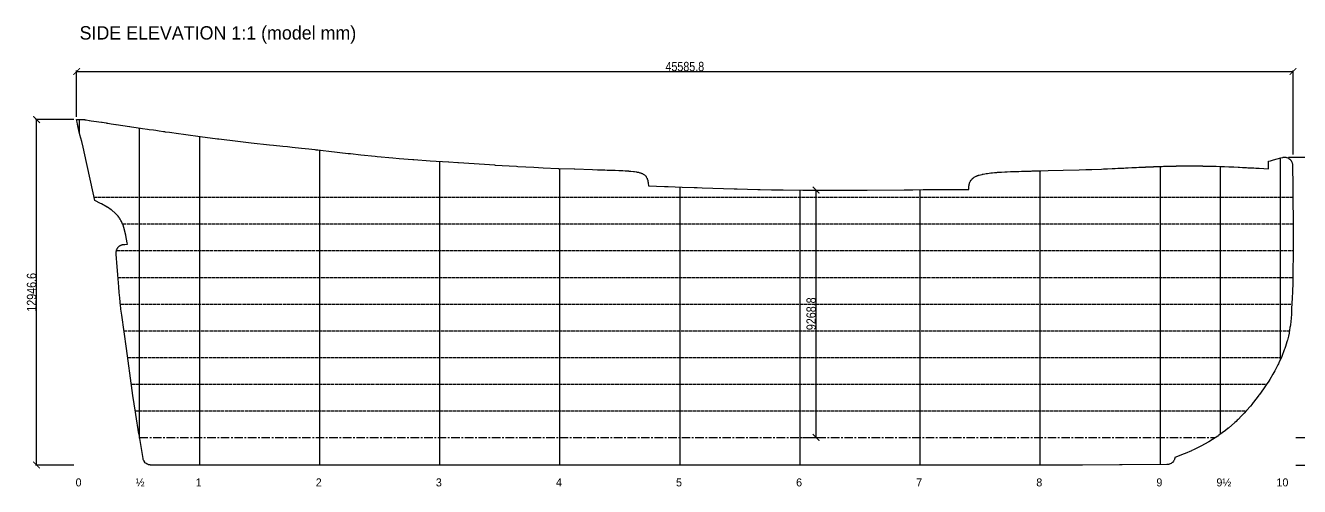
# Model space of a CAD drawing. Header units: millimetres. Extents: x -20 to 697, y -482 to 154.
# Drawn here: x -20.3 to 457.1, y -18.4 to 154.4 of the extents above; entities that cross this region are included whole.
import ezdxf

# ---------------------------------------------------------------- set-up
doc = ezdxf.new("R2010")
doc.units = ezdxf.units.MM
doc.linetypes.add('CENTER', pattern=[5.08, 3.175, -0.635, 0.635, -0.635])
doc.linetypes.add('DASHED', pattern=[1.524, 1.27, -0.254])
for name, color, linetype in [('CENTER', 1, 'CENTER'), ('DIM', 2, 'CONTINUOUS'), ('OUTLINE', 7, 'CONTINUOUS'), ('STATIONS', 3, 'CONTINUOUS'), ('TEXT', 2, 'CONTINUOUS'), ('WATERLINES', 5, 'DASHED')]:
    doc.layers.add(name, color=color, linetype=linetype)
doc.styles.add('OpenSansCondensed-Light', font='OpenSansCondensed-Light.ttf')
doc.dimstyles.new('EZDXF', dxfattribs={"dimtxt": 3.5, "dimasz": 2.5, "dimexe": 0.375, "dimexo": 1, "dimgap": 0.1, "dimtad": 1, "dimdec": 1, "dimlfac": 100, "dimzin": 12, "dimdsep": 46, "dimtxsty": 'OpenSansCondensed-Light', "dimblk": 'ARCHTICK', "dimcen": 2.5, "dimazin": 3, "dimtfac": 0.5, "dimtmove": 2, "dimatfit": 3})

# ---------------------------------------------------------------- blocks, each defined once
blk = doc.blocks.new('_ARCHTICK')
at = {"color": 0, "linetype": 'BYBLOCK', "const_width": 0.15}
blk.add_lwpolyline([(-0.5, -0.5), (0.5, 0.5)], dxfattribs=at)

msp = doc.modelspace()

# ---------------------------------------------------------------- linework, layer by layer
at = {"layer": 'CENTER'}
msp.add_lwpolyline([(22.4484, 0), (425.7107, 0)], dxfattribs=at)
at = {"layer": 'OUTLINE'}
msp.add_lwpolyline([(-1.1369, 119.1064), (-1.1367, 119.1064), (-0.5486, 119.1071), (-0.5358, 119.1071), (-0.5268, 119.1071), (-0.5006, 119.1072), (-0.4763, 119.1072), (-0.4686, 119.1072), (-0.3935, 119.1073), (-0.3935, 119.1073), (1.3658, 119.1169), (1.366, 119.1169), (1.3875, 119.1174), (1.3876, 119.1174), (1.3876, 119.1174), (1.3877, 119.1174), (1.4289, 119.1163), (1.4292, 119.1163), (1.5428, 119.1167), (1.5431, 119.1167), (1.5456, 119.1165), (1.5462, 119.1165), (1.5474, 119.1165), (1.5477, 119.1165), (1.6061, 119.1126), (1.6066, 119.1126), (1.6206, 119.1124), (1.6209, 119.1124), (1.646, 119.1103), (1.6466, 119.1103), (1.6477, 119.1102), (1.648, 119.1102), (1.6641, 119.1088), (1.6643, 119.1088), (1.6802, 119.1069), (1.6804, 119.1069), (1.7284, 119.1019), (1.7778, 119.0968), (1.778, 119.0968), (1.9323, 119.0764), (1.9324, 119.0764), (1.9548, 119.073), (1.9549, 119.073), (1.9774, 119.07), (1.9775, 119.07), (2.0367, 119.0611), (2.0369, 119.0611), (2.0479, 119.0597), (2.0481, 119.0597), (2.0485, 119.0596), (2.0486, 119.0596), (2.0488, 119.0595), (2.2122, 119.0348), (2.4345, 119.0005), (2.4345, 119.0005), (3.5776, 118.8267), (3.5776, 118.8267), (3.7187, 118.8056), (3.7192, 118.8056), (3.7193, 118.8056), (3.7213, 118.8053), (4.3367, 118.7117), (4.3368, 118.7117), (5.3064, 118.5658), (8.1949, 118.1291), (8.4517, 118.0903), (9.909, 117.8704), (10.1965, 117.8271), (10.5879, 117.7681), (11.8396, 117.5797), (13.6341, 117.3097), (13.6892, 117.3015), (13.741, 117.2937), (18.7312, 116.5469), (18.8091, 116.5353), (19.3887, 116.4489), (21.1329, 116.19), (23.6077, 115.8235), (25.4247, 115.5562), (26.1101, 115.4557), (27.6401, 115.2313), (28.5438, 115.0995), (29.8202, 114.9141), (31.4095, 114.6841), (31.808, 114.6266), (32.0959, 114.5852), (33.7436, 114.3492), (34.5739, 114.2309), (34.5739, 114.2309), (36.2067, 114.0005), (36.2067, 114.0005), (39.8296, 113.4964), (39.8296, 113.4964), (45.1947, 112.7717), (45.1948, 112.7717), (51.6397, 111.9292), (51.6397, 111.9292), (52.211, 111.8568), (52.2111, 111.8567), (59.3486, 111.0088), (59.3487, 111.0088), (64.2631, 110.4539), (64.2632, 110.4539), (71.1829, 109.702), (71.1829, 109.702), (72.6717, 109.5436), (72.6718, 109.5436), (76.1747, 109.1752), (77.9262, 108.991), (79.6902, 108.804), (83.1802, 108.4276), (85.8775, 108.1294), (88.1635, 107.8727), (88.5803, 107.8256), (89.2829, 107.7459), (91.2262, 107.5252), (93.3928, 107.2783), (93.3928, 107.2783), (100.6143, 106.4665), (100.6143, 106.4665), (101.5453, 106.3656), (105.4198, 105.9457), (105.4199, 105.9457), (110.7444, 105.3903), (110.7444, 105.3903), (111.4533, 105.3193), (111.4533, 105.3193), (117.3934, 104.775), (117.3934, 104.775), (119.7495, 104.5753), (119.7496, 104.5753), (124.8294, 104.1677), (124.8294, 104.1677), (125.2034, 104.1386), (125.2035, 104.1386), (131.365, 103.6976), (131.365, 103.6976), (138.297, 103.2269), (138.2971, 103.2269), (141.7412, 102.9982), (141.9853, 102.9822), (155.55, 102.0984), (155.5789, 102.0965), (155.5789, 102.0965), (163.7336, 101.5998), (163.7337, 101.5998), (164.2381, 101.5719), (164.2381, 101.5719), (170.2689, 101.2478), (170.269, 101.2478), (173.7371, 101.0821), (173.7372, 101.0821), (179.3544, 100.8338), (179.3544, 100.8338), (179.5868, 100.8249), (179.5868, 100.8249), (185.2751, 100.6134), (185.2751, 100.6134), (185.5527, 100.6039), (185.5528, 100.6039), (192.1865, 100.3842), (194.1069, 100.3217), (196.0871, 100.2578), (196.7786, 100.2352), (197.666, 100.2059), (200.0403, 100.1252), (200.7101, 100.1013), (202.1142, 100.0466), (202.9327, 100.0105), (203.5178, 99.9821), (204.4173, 99.9333), (204.4173, 99.9333), (205.6309, 99.8538), (205.631, 99.8538), (205.8712, 99.8344), (205.8713, 99.8344), (205.997, 99.8259), (205.997, 99.8259), (206.4989, 99.7837), (206.499, 99.7837), (207.6108, 99.6719), (207.611, 99.6719), (207.8079, 99.6447), (207.8082, 99.6447), (207.9914, 99.6252), (207.9916, 99.6252), (208.5694, 99.5394), (208.5695, 99.5394), (208.7384, 99.5109), (208.7386, 99.5109), (208.9633, 99.464), (208.9635, 99.4639), (209.2198, 99.4148), (209.22, 99.4148), (209.4289, 99.3666), (209.429, 99.3666), (209.6916, 99.3004), (209.6918, 99.3004), (209.9561, 99.2196), (209.9564, 99.2195), (210.1266, 99.172), (210.1269, 99.1719), (210.2689, 99.124), (210.269, 99.1239), (210.4894, 99.0435), (210.4897, 99.0434), (210.6968, 98.9552), (210.697, 98.9551), (210.9007, 98.8747), (210.901, 98.8746), (211.0792, 98.7922), (211.0794, 98.7921), (211.2287, 98.7163), (211.229, 98.7161), (211.4365, 98.5941), (211.4368, 98.5939), (211.4513, 98.5859), (211.4516, 98.5857), (211.4598, 98.5804), (211.4867, 98.5627), (211.4869, 98.5625), (211.7281, 98.3816), (211.7283, 98.3814), (211.7322, 98.3781), (211.7327, 98.3776), (211.7336, 98.377), (211.7339, 98.3767), (211.8093, 98.3116), (211.8095, 98.3114), (211.969, 98.1578), (211.9693, 98.1574), (212.0172, 98.1019), (212.0177, 98.1014), (212.0528, 98.0659), (212.0531, 98.0656), (212.1841, 97.9084), (212.1843, 97.9082), (212.2911, 97.7658), (212.2913, 97.7654), (212.309, 97.7373), (212.3094, 97.7368), (212.3406, 97.6939), (212.3408, 97.6936), (212.4839, 97.4589), (212.4841, 97.4586), (212.6044, 97.2264), (212.6046, 97.2261), (212.6151, 97.2023), (212.6153, 97.2017), (212.6272, 97.1785), (212.6273, 97.1782), (212.7229, 96.9571), (212.723, 96.9568), (212.8453, 96.596), (212.8454, 96.5958), (212.8468, 96.591), (212.8469, 96.5905), (212.8473, 96.5893), (212.8474, 96.589), (212.8918, 96.4331), (212.8919, 96.4329), (212.9601, 96.1322), (212.9602, 96.1319), (212.9709, 96.062), (212.971, 96.0614), (212.9926, 95.9597), (212.9927, 95.9593), (213.0467, 95.5672), (213.0467, 95.567), (213.0673, 95.4326), (213.0673, 95.4324), (213.0752, 95.3594), (213.0827, 95.2878), (213.0827, 95.2877), (213.1675, 94.2751), (213.1677, 94.2742), (213.1679, 94.2732), (213.1682, 94.2723), (213.1686, 94.2714), (213.1691, 94.2706), (213.1696, 94.2698), (213.1703, 94.269), (213.171, 94.2684), (213.1717, 94.2678), (213.1726, 94.2673), (213.1734, 94.2668), (213.1743, 94.2665), (213.1753, 94.2662), (213.1762, 94.266), (213.1772, 94.266), (219.2011, 94.062), (220.5588, 94.0173), (225.8254, 93.8454), (230.236, 93.6988), (231.4474, 93.6581), (233.2573, 93.5971), (245.3049, 93.2015), (245.3049, 93.2015), (246.3629, 93.1695), (246.3629, 93.1695), (254.1053, 92.9542), (254.1054, 92.9542), (255.0875, 92.9335), (259.3288, 92.8438), (262.9699, 92.7698), (262.9699, 92.7698), (263.5887, 92.7609), (263.5888, 92.7609), (271.5619, 92.6698), (271.562, 92.6698), (277.6197, 92.6463), (279.5368, 92.6398), (279.5368, 92.6398), (279.9377, 92.6402), (279.9377, 92.6402), (286.1529, 92.6534), (286.1529, 92.6534), (286.8822, 92.6559), (286.8822, 92.6559), (288.9419, 92.6674), (295.0904, 92.7048), (295.0905, 92.7048), (309.0342, 92.8146), (312.1731, 92.8408), (316.1323, 92.8733), (324.1923, 92.9308), (325.0545, 92.9355), (333.2003, 92.9496), (333.2012, 92.9497), (333.2022, 92.9498), (333.2031, 92.95), (333.204, 92.9504), (333.2049, 92.9508), (333.2057, 92.9512), (333.2065, 92.9518), (333.2072, 92.9524), (333.2079, 92.9531), (333.2085, 92.9539), (333.209, 92.9547), (333.2094, 92.9555), (333.2098, 92.9564), (333.21, 92.9574), (333.2102, 92.9583), (333.2103, 92.9592), (333.2328, 93.5465), (333.2329, 93.5467), (333.233, 93.5492), (333.2331, 93.5495), (333.2332, 93.5542), (333.2333, 93.5545), (333.2333, 93.5545), (333.2333, 93.5547), (333.2333, 93.5548), (333.2333, 93.555), (333.2335, 93.5582), (333.2335, 93.5585), (333.2338, 93.5642), (333.2338, 93.5644), (333.2472, 93.7401), (333.2472, 93.7401), (333.2491, 93.7658), (333.2771, 94.1422), (333.2771, 94.1425), (333.2779, 94.1482), (333.2779, 94.1488), (333.2784, 94.1555), (333.2785, 94.1558), (333.2785, 94.1564), (333.2786, 94.157), (333.2786, 94.1576), (333.2787, 94.1579), (333.2797, 94.1658), (333.2798, 94.1663), (333.2804, 94.174), (333.2804, 94.1743), (333.337, 94.6032), (333.3371, 94.6035), (333.3844, 94.8621), (333.3845, 94.8625), (333.3864, 94.8697), (333.3865, 94.8704), (333.3897, 94.8876), (333.3898, 94.888), (333.3904, 94.8904), (333.3906, 94.8911), (333.3918, 94.8977), (333.3919, 94.898), (333.3959, 94.913), (333.3961, 94.9138), (333.4019, 94.9443), (333.402, 94.9447), (333.4453, 95.096), (333.4453, 95.0962), (333.4501, 95.114), (333.4501, 95.114), (333.5226, 95.3917), (333.5228, 95.3923), (333.5278, 95.4048), (333.5282, 95.406), (333.5324, 95.4216), (333.5326, 95.4222), (333.5341, 95.4257), (333.5345, 95.4269), (333.5358, 95.432), (333.536, 95.4326), (333.553, 95.4732), (333.5534, 95.4743), (333.5666, 95.5205), (333.5667, 95.5207), (333.5667, 95.5208), (333.6348, 95.6702), (333.635, 95.6706), (333.7284, 95.9023), (333.7287, 95.9028), (333.74, 95.9233), (333.7404, 95.9243), (333.7452, 95.9357), (333.7454, 95.9362), (333.7489, 95.9426), (333.7494, 95.9436), (333.7505, 95.9462), (333.7508, 95.9467), (333.8056, 96.0448), (333.806, 96.0456), (333.817, 96.0697), (333.8173, 96.0702), (333.872, 96.1635), (333.8721, 96.1637), (334.015, 96.3803), (334.0154, 96.3807), (334.0239, 96.3909), (334.0245, 96.3917), (334.0406, 96.4158), (334.041, 96.4163), (334.0432, 96.4189), (334.044, 96.4199), (334.0481, 96.426), (334.0485, 96.4265), (334.1015, 96.4878), (334.1021, 96.4886), (334.1639, 96.5758), (334.1643, 96.5763), (334.3021, 96.722), (334.3025, 96.7224), (334.4207, 96.8632), (334.4208, 96.8633), (334.421, 96.8634), (334.4395, 96.8797), (334.4405, 96.8807), (334.4561, 96.8989), (334.4562, 96.899), (334.4563, 96.8991), (334.461, 96.9031), (334.462, 96.9042), (334.4658, 96.9085), (334.4659, 96.9086), (334.4661, 96.9087), (334.5315, 96.9647), (334.5323, 96.9654), (334.5936, 97.0303), (334.5941, 97.0307), (334.8317, 97.2249), (334.832, 97.2251), (334.9294, 97.3108), (334.9297, 97.311), (334.9723, 97.3428), (334.9729, 97.3433), (334.9754, 97.3455), (334.9757, 97.3457), (334.9863, 97.3535), (334.9869, 97.3539), (334.987, 97.354), (334.9873, 97.3543), (335.0159, 97.3753), (335.0159, 97.3753), (335.0904, 97.4287), (335.0907, 97.4289), (335.2648, 97.5362), (335.265, 97.5363), (335.5186, 97.7002), (335.5191, 97.7005), (335.5442, 97.7127), (335.5453, 97.7133), (335.5719, 97.7302), (335.5724, 97.7306), (335.578, 97.7332), (335.5791, 97.7338), (335.5849, 97.7375), (335.5855, 97.7378), (335.6126, 97.7506), (335.6135, 97.7512), (335.6403, 97.7677), (335.6408, 97.768), (336.0506, 97.9586), (336.0507, 97.9587), (336.1528, 98.0072), (336.1529, 98.0072), (336.2111, 98.0354), (336.2116, 98.0356), (336.216, 98.0372), (336.2168, 98.0376), (336.2186, 98.0384), (336.219, 98.0386), (336.2351, 98.0446), (336.2359, 98.0449), (336.2429, 98.0482), (336.2433, 98.0483), (336.27, 98.0581), (336.2708, 98.0585), (336.2793, 98.0624), (336.2798, 98.0626), (336.5, 98.1426), (336.5003, 98.1426), (336.7252, 98.213), (336.7253, 98.213), (336.7785, 98.2285), (336.7787, 98.2286), (336.7833, 98.23), (336.7835, 98.2301), (336.7855, 98.2306), (336.7858, 98.2307), (336.8166, 98.2396), (336.8168, 98.2397), (336.94, 98.2713), (336.9403, 98.2714), (337.1386, 98.3294), (337.1388, 98.3295), (337.5786, 98.4351), (337.5787, 98.4352), (338.2189, 98.5994), (338.2191, 98.5994), (338.3447, 98.627), (338.3451, 98.6271), (338.3492, 98.6282), (338.3494, 98.6282), (338.3678, 98.6321), (338.3678, 98.6321), (338.3997, 98.6391), (338.3998, 98.6391), (338.4116, 98.6413), (338.4118, 98.6414), (338.6216, 98.6857), (338.6219, 98.6858), (338.6251, 98.6866), (338.6253, 98.6866), (338.6433, 98.6903), (338.6434, 98.6903), (339.264, 98.8026), (339.2641, 98.8027), (339.7649, 98.8974), (339.7651, 98.8975), (339.9457, 98.926), (339.9459, 98.926), (339.9626, 98.9291), (339.9628, 98.9291), (339.9897, 98.933), (339.9898, 98.933), (340.0705, 98.9457), (340.0707, 98.9458), (340.1537, 98.9566), (340.1542, 98.9567), (340.217, 98.9678), (340.2172, 98.9678), (340.8259, 99.0531), (340.826, 99.0532), (341.4867, 99.1307), (341.4868, 99.1307), (341.6455, 99.1514), (341.6457, 99.1514), (341.8385, 99.1719), (341.8386, 99.172), (341.8638, 99.1749), (341.8638, 99.1749), (341.9307, 99.1818), (341.9307, 99.1818), (341.982, 99.1872), (341.9821, 99.1872), (341.9954, 99.1884), (341.9956, 99.1884), (342.1493, 99.2041), (342.1494, 99.2041), (342.8542, 99.2627), (342.8542, 99.2627), (343.7467, 99.3399), (343.7468, 99.3399), (344.0015, 99.358), (344.0016, 99.358), (344.021, 99.3596), (344.0211, 99.3596), (344.1048, 99.3654), (344.1048, 99.3654), (344.1793, 99.3706), (344.1794, 99.3706), (344.2005, 99.3719), (344.2006, 99.3719), (344.4488, 99.3888), (345.4073, 99.449), (346.7588, 99.5214), (346.7588, 99.5214), (346.9698, 99.5337), (346.9698, 99.5337), (347.1702, 99.5434), (347.1703, 99.5434), (347.1864, 99.5443), (347.2481, 99.5472), (347.2481, 99.5472), (347.3251, 99.5509), (347.3436, 99.5517), (347.3437, 99.5517), (347.5841, 99.563), (348.7982, 99.612), (348.7982, 99.612), (349.7573, 99.6518), (349.9794, 99.6597), (349.9794, 99.6597), (349.9942, 99.6603), (350.0682, 99.6628), (350.1516, 99.6658), (350.1724, 99.6665), (350.1725, 99.6665), (350.4519, 99.6761), (351.9425, 99.721), (352.982, 99.753), (353.2343, 99.7599), (353.2343, 99.7599), (353.2416, 99.7601), (353.2758, 99.761), (353.3155, 99.7621), (353.333, 99.7625), (353.3331, 99.7625), (353.8261, 99.7756), (354.5944, 99.7952), (356.4625, 99.841), (356.6187, 99.8449), (356.9154, 99.852), (356.9229, 99.8522), (356.9661, 99.8533), (357.0301, 99.8548), (357.0631, 99.8556), (357.5542, 99.8674), (360.2123, 99.9313), (362.9184, 99.9972), (362.9184, 99.9972), (368.5624, 100.1432), (368.5624, 100.1432), (374.5903, 100.3136), (374.5903, 100.3136), (377.0694, 100.3935), (379.2843, 100.4656), (379.2843, 100.4656), (382.8938, 100.5962), (382.8939, 100.5962), (383.722, 100.6291), (385.1316, 100.6857), (385.1316, 100.6857), (386.9186, 100.763), (386.9186, 100.763), (387.4321, 100.7861), (388.1116, 100.8168), (389.0963, 100.8615), (389.0963, 100.8615), (390.6251, 100.9331), (391.2541, 100.963), (391.93, 100.9951), (392.8886, 101.0408), (394.2802, 101.1075), (394.8846, 101.1362), (395.2386, 101.1532), (395.6826, 101.1742), (395.7798, 101.1788), (395.8285, 101.1811), (395.9562, 101.1872), (396.0352, 101.1908), (396.9851, 101.2353), (397.6023, 101.2636), (397.892, 101.2771), (398.4088, 101.3006), (398.5212, 101.3057), (398.5791, 101.3083), (398.6907, 101.3133), (398.9102, 101.323), (399.1744, 101.3349), (399.4407, 101.3465), (399.4407, 101.3465), (399.5674, 101.3522), (399.8489, 101.3645), (399.9598, 101.3693), (399.9598, 101.3693), (400.0153, 101.3718), (400.3981, 101.3882), (400.4401, 101.39), (400.5365, 101.3941), (400.8211, 101.4062), (400.8972, 101.4093), (401.1601, 101.4204), (401.2193, 101.4228), (401.2193, 101.4228), (401.3235, 101.4272), (401.478, 101.4334), (401.478, 101.4334), (401.6797, 101.4418), (401.9055, 101.4509), (401.9055, 101.4509), (402.0568, 101.4571), (402.4418, 101.4724), (402.5045, 101.4748), (402.5045, 101.4748), (402.6023, 101.4787), (402.7415, 101.484), (402.7415, 101.484), (402.9007, 101.4904), (403.1151, 101.4984), (403.1151, 101.4984), (403.2712, 101.5045), (403.7052, 101.5208), (403.7698, 101.5231), (403.7698, 101.5231), (403.8628, 101.5267), (404.1448, 101.5367), (404.1448, 101.5367), (404.4658, 101.5485), (404.9423, 101.5651), (405.0079, 101.5673), (405.0079, 101.5673), (405.048, 101.5688), (405.0971, 101.5704), (405.616, 101.5874), (406.1596, 101.6054), (406.2346, 101.6076), (406.2346, 101.6076), (406.3114, 101.6101), (406.4767, 101.615), (406.4767, 101.615), (406.567, 101.618), (407.0572, 101.6325), (407.0572, 101.6325), (407.1314, 101.6349), (407.3032, 101.6398), (407.3516, 101.6412), (407.3782, 101.6419), (407.3782, 101.6419), (407.5006, 101.6454), (408.0137, 101.659), (408.5223, 101.6727), (408.601, 101.6747), (408.6353, 101.6755), (408.6354, 101.6755), (408.6682, 101.6764), (409.0116, 101.6844), (409.0117, 101.6844), (409.1458, 101.6879), (409.62, 101.6986), (409.668, 101.6997), (409.7256, 101.701), (409.811, 101.7028), (409.947, 101.7055), (410.5621, 101.7181), (410.6598, 101.7197), (410.6598, 101.7197), (410.791, 101.7223), (410.8591, 101.7235), (410.8592, 101.7235), (410.931, 101.7249), (411.0306, 101.7265), (411.0307, 101.7265), (411.0862, 101.7276), (411.6307, 101.7362), (411.8896, 101.7405), (411.9532, 101.7413), (411.9532, 101.7413), (412.0266, 101.7425), (412.3143, 101.746), (412.3143, 101.746), (412.4471, 101.7482), (412.9642, 101.7543), (412.9861, 101.7545), (412.9862, 101.7545), (413.0091, 101.7548), (413.0982, 101.7557), (413.6919, 101.7599), (413.6919, 101.7599), (414.3152, 101.7657), (414.8385, 101.7683), (414.8609, 101.7683), (414.861, 101.7683), (414.8842, 101.7685), (414.9757, 101.7688), (415.6181, 101.7687), (415.6181, 101.7687), (416.2396, 101.77), (416.7612, 101.7688), (416.7949, 101.7685), (416.795, 101.7685), (416.8286, 101.7685), (416.8909, 101.7683), (417.5799, 101.7631), (417.5799, 101.7631), (418.2391, 101.7597), (418.6995, 101.7552), (418.6995, 101.7552), (418.7498, 101.7548), (418.8534, 101.7537), (418.8534, 101.7537), (418.8561, 101.7537), (418.9196, 101.753), (419.7715, 101.7409), (419.7715, 101.7409), (420.3467, 101.7338), (420.8244, 101.7259), (420.8956, 101.7244), (420.8957, 101.7244), (420.9659, 101.7234), (421.0062, 101.7227), (421.8873, 101.7041), (421.8873, 101.7041), (422.6047, 101.6903), (423.0144, 101.6808), (423.089, 101.6788), (423.089, 101.6788), (423.1651, 101.6772), (423.3191, 101.6735), (424.4506, 101.6423), (424.4506, 101.6423), (425.0906, 101.6257), (425.3517, 101.618), (425.4291, 101.6154), (425.4292, 101.6154), (425.5148, 101.6131), (425.7181, 101.6063), (425.7181, 101.6063), (425.9091, 101.6009), (427.4505, 101.5499), (427.6649, 101.5422), (427.665, 101.5422), (427.6998, 101.5411), (427.932, 101.5328), (427.932, 101.5328), (427.9473, 101.5323), (428.1111, 101.5263), (428.1356, 101.5255), (428.3434, 101.5173), (428.3434, 101.5173), (428.9642, 101.4946), (430.6274, 101.4276), (430.6274, 101.4276), (430.8717, 101.418), (430.9768, 101.4139), (430.9942, 101.4132), (431.0784, 101.4094), (431.0784, 101.4094), (431.1966, 101.4046), (431.8933, 101.3732), (431.8934, 101.3732), (432.4776, 101.349), (434.1358, 101.2725), (434.1358, 101.2725), (434.3741, 101.2618), (434.5695, 101.2525), (434.587, 101.2517), (434.587, 101.2517), (434.6095, 101.2506), (435.7791, 101.1929), (435.7791, 101.1929), (436.2595, 101.1702), (437.2964, 101.118), (437.7845, 101.0929), (437.7846, 101.0929), (437.8077, 101.0918), (438.0613, 101.0787), (438.26, 101.0685), (438.2797, 101.0674), (438.2797, 101.0674), (438.3875, 101.0619), (438.5209, 101.0548), (438.5209, 101.0548), (438.7677, 101.042), (440.0005, 100.9762), (440.7216, 100.9382), (441.6835, 100.8863), (441.9039, 100.8742), (442.0356, 100.867), (443.7454, 100.7729), (443.7455, 100.7729), (445.4747, 100.6842), (445.4757, 100.6842), (445.4766, 100.6843), (445.4776, 100.6845), (445.4785, 100.6848), (445.4794, 100.6851), (445.4802, 100.6855), (445.481, 100.6861), (445.4818, 100.6866), (445.4825, 100.6873), (445.4831, 100.688), (445.4836, 100.6888), (445.4841, 100.6896), (445.4845, 100.6905), (445.4848, 100.6914), (445.4851, 100.6923), (445.4852, 100.6933), (445.4852, 100.6942), (445.4859, 103.4921), (445.4859, 103.4924), (445.4861, 103.4924), (446.2015, 103.7056), (446.2016, 103.7056), (447.3773, 104.026), (447.3773, 104.026), (450.1326, 104.78), (450.8304, 104.967), (450.8307, 104.9671), (451.0334, 105.0084), (451.034, 105.0085), (451.5339, 105.0425), (451.5343, 105.0425), (451.5756, 105.0418), (451.576, 105.0418), (451.9706, 105.0078), (451.9712, 105.0077), (452.3028, 104.9345), (452.3031, 104.9344), (452.3895, 104.9085), (452.3899, 104.9084), (452.8107, 104.7429), (452.8112, 104.7426), (453.0067, 104.6396), (453.0071, 104.6394), (453.1885, 104.5241), (453.1889, 104.5238), (453.5268, 104.2577), (453.5271, 104.2574), (453.5944, 104.1952), (453.5948, 104.1948), (453.8384, 103.9213), (453.8386, 103.921), (453.9164, 103.8208), (453.9166, 103.8205), (454.0822, 103.5748), (454.0824, 103.5745), (454.164, 103.4276), (454.1642, 103.4273), (454.2775, 103.179), (454.2777, 103.1786), (454.3537, 102.9686), (454.3538, 102.9683), (454.4173, 102.7438), (454.4174, 102.7434), (454.4667, 102.4945), (454.4668, 102.4941), (454.488, 102.3204), (454.488, 102.3199), (454.6099, 93.7084), (454.6634, 88.4972), (454.7039, 81.8714), (454.7213, 75.4424), (454.7179, 70.0664), (454.7072, 67.1241), (454.6763, 63.7166), (454.6213, 60.2139), (454.5706, 57.9705), (454.4601, 54.5117), (454.3719, 52.2943), (454.1823, 48.2287), (454.0798, 46.3447), (454.0777, 46.311), (454.0777, 46.311), (453.9457, 44.5409), (453.9457, 44.5407), (453.8488, 43.5275), (453.8488, 43.5274), (453.8445, 43.4789), (453.8445, 43.4787), (453.8419, 43.4559), (453.7022, 42.24), (453.6177, 41.5227), (453.6176, 41.5225), (453.5615, 41.1516), (453.5615, 41.1515), (453.2382, 39.2598), (453.2382, 39.2597), (453.2104, 39.0938), (453.2103, 39.0937), (453.2053, 39.0671), (453.2053, 39.0669), (452.9523, 37.9599), (452.9523, 37.9599), (452.5897, 36.445), (452.5897, 36.4449), (452.5391, 36.2476), (452.5391, 36.2475), (452.4236, 35.8433), (452.4236, 35.8432), (451.8718, 34.0856), (451.6368, 33.3561), (451.6367, 33.3559), (451.4355, 32.812), (451.4355, 32.812), (450.4917, 30.3885), (450.4917, 30.3884), (450.4892, 30.3828), (450.4892, 30.3827), (449.3824, 27.9387), (449.3823, 27.9387), (449.2218, 27.5998), (449.2217, 27.5997), (449.0054, 27.1711), (449.0054, 27.171), (447.8621, 24.9736), (447.8621, 24.9736), (447.8329, 24.9192), (447.8328, 24.9191), (447.1451, 23.7235), (445.968, 21.7229), (445.9679, 21.7227), (445.579, 21.1137), (445.5789, 21.1137), (444.6991, 19.7692), (443.909, 18.5626), (443.9088, 18.5625), (443.6805, 18.2415), (442.133, 16.0806), (441.9514, 15.8282), (441.9513, 15.8282), (441.314, 14.9856), (441.3139, 14.9856), (439.4072, 12.5563), (439.3701, 12.5099), (439.37, 12.5098), (438.7132, 11.7356), (438.7131, 11.7356), (437.3135, 10.1255), (436.4393, 9.1256), (436.4391, 9.1254), (436.2374, 8.9161), (435.4483, 8.1133), (435.4482, 8.1133), (434.0929, 6.7288), (434.0929, 6.7287), (433.8187, 6.4479), (433.8186, 6.4478), (433.3485, 5.989), (433.3483, 5.9889), (432.9448, 5.6269), (430.4986, 3.4742), (430.4985, 3.4742), (430.4529, 3.4351), (430.4527, 3.4349), (429.3855, 2.6134), (429.3854, 2.6134), (426.9396, 0.7995), (426.9395, 0.7995), (426.7472, 0.6627), (426.7471, 0.6626), (426.4779, 0.4877), (426.4778, 0.4876), (424.5439, -0.7392), (423.1542, -1.6107), (423.154, -1.6108), (422.9278, -1.7397), (422.9278, -1.7397), (420.4064, -3.1419), (420.1431, -3.2852), (420.1429, -3.2853), (419.1341, -3.7926), (418.1151, -4.2957), (417.3939, -4.6483), (416.8135, -4.932), (416.8133, -4.9321), (416.6293, -5.0151), (416.6293, -5.0151), (414.3357, -6.0209), (414.3356, -6.021), (413.5674, -6.3248), (412.026, -6.9261), (412.0259, -6.9261), (412.0146, -6.9304), (412.0145, -6.9304), (410.4476, -7.4753), (410.4467, -7.4757), (410.4458, -7.4761), (410.445, -7.4767), (410.4442, -7.4773), (410.4435, -7.478), (410.4429, -7.4787), (410.4423, -7.4795), (410.4419, -7.4804), (410.4415, -7.4813), (410.4412, -7.4822), (410.441, -7.4831), (410.3769, -7.8677), (410.3768, -7.8681), (410.3428, -7.9962), (410.3427, -7.9965), (410.2582, -8.2499), (410.2581, -8.2503), (410.1561, -8.486), (410.156, -8.4863), (410.0942, -8.6059), (410.0939, -8.6063), (409.885, -8.9352), (409.8848, -8.9355), (409.8812, -8.9405), (409.881, -8.9407), (409.6239, -9.2477), (409.6236, -9.248), (409.5361, -9.336), (409.5358, -9.3362), (409.3311, -9.5161), (409.3307, -9.5164), (409.1279, -9.6645), (409.1276, -9.6646), (409.0081, -9.74), (409.0078, -9.7402), (408.6681, -9.9157), (408.6678, -9.9158), (408.6562, -9.9209), (408.6559, -9.9211), (408.2792, -10.0579), (408.2788, -10.0581), (408.1648, -10.0885), (408.1644, -10.0886), (407.89, -10.1402), (407.8895, -10.1402), (407.6469, -10.162), (407.6467, -10.162), (407.3673, -10.173), (407.3672, -10.173), (390.682, -10.2873), (389.6441, -10.2923), (375.7666, -10.3337), (371.7587, -10.3384), (352.4448, -10.3441), (333.8931, -10.3441), (171.0634, -10.3441), (34.5952, -10.3443), (26.8423, -10.3488), (26.8421, -10.3488), (26.4997, -10.3349), (26.4994, -10.3349), (26.4009, -10.3254), (26.4004, -10.3253), (25.92, -10.2338), (25.9196, -10.2337), (25.8635, -10.2176), (25.8631, -10.2175), (25.4448, -10.0579), (25.4443, -10.0576), (25.2642, -9.9653), (25.2638, -9.9651), (25.0104, -9.8068), (25.0099, -9.8065), (24.741, -9.595), (24.7407, -9.5947), (24.6277, -9.4894), (24.6274, -9.4891), (24.307, -9.1198), (24.3067, -9.1195), (24.2995, -9.1097), (24.2994, -9.1096), (24.2994, -9.1095), (24.277, -9.0729), (24.0346, -8.6756), (24.0343, -8.6751), (23.9781, -8.5552), (23.9779, -8.5548), (23.8666, -8.2557), (23.8664, -8.2552), (23.7882, -7.9453), (23.7881, -7.9451), (23.772, -7.8668), (23.7719, -7.8666), (22.2673, 1.0771), (22.2153, 1.3866), (21.0502, 8.5858), (20.901, 9.5257), (19.9846, 15.6634), (19.7118, 17.5822), (17.5547, 33.315), (17.5547, 33.315), (15.7866, 45.8313), (15.4746, 48.079), (15.4623, 48.1724), (15.4623, 48.1725), (15.462, 48.175), (15.462, 48.1751), (15.4595, 48.1941), (15.4595, 48.1942), (15.3984, 48.7248), (15.3409, 49.2216), (15.3409, 49.2216), (15.3385, 49.2441), (15.3385, 49.2442), (15.3376, 49.2523), (15.3376, 49.2524), (15.0255, 52.2699), (14.8191, 54.321), (14.8191, 54.3211), (14.8185, 54.3286), (14.8185, 54.3288), (14.818, 54.3334), (14.818, 54.3335), (14.6493, 56.4547), (14.2918, 60.9483), (14.2874, 61.007), (14.0801, 63.9763), (13.7439, 68.7347), (13.7439, 68.7347), (13.7352, 68.8549), (13.7352, 68.8552), (13.7182, 69.4466), (13.7182, 69.447), (13.7212, 69.5097), (13.7212, 69.5104), (13.721, 69.516), (13.721, 69.5164), (13.7237, 69.5621), (13.7237, 69.5624), (13.7708, 69.9328), (13.7709, 69.9335), (13.7776, 69.9575), (13.7778, 69.9588), (13.7814, 69.9847), (13.7815, 69.9854), (13.8854, 70.3477), (13.8856, 70.3481), (13.8983, 70.3826), (13.8984, 70.383), (13.8996, 70.3855), (13.8999, 70.3862), (13.9117, 70.4178), (13.9119, 70.4181), (14.019, 70.6454), (14.019, 70.6455), (14.0786, 70.7752), (14.0789, 70.7757), (14.0849, 70.7853), (14.0854, 70.7863), (14.0894, 70.7948), (14.0897, 70.7953), (14.2703, 71.0845), (14.2705, 71.0847), (14.3059, 71.1343), (14.3062, 71.1346), (14.3063, 71.1347), (14.3068, 71.1354), (14.3097, 71.1394), (14.3099, 71.1397), (14.557, 71.4331), (14.5574, 71.4335), (14.56, 71.4358), (14.5609, 71.4368), (14.5626, 71.4388), (14.563, 71.4393), (14.7929, 71.6478), (14.7932, 71.648), (14.8423, 71.6873), (14.8426, 71.6875), (14.8449, 71.6891), (14.8454, 71.6895), (14.8614, 71.7022), (14.8617, 71.7024), (14.9257, 71.7465), (14.926, 71.7467), (15.0486, 71.8379), (15.0489, 71.8381), (15.0896, 71.8642), (15.09, 71.8646), (15.1009, 71.8725), (15.1012, 71.8727), (15.1268, 71.8882), (15.127, 71.8884), (15.1446, 71.8997), (15.145, 71.9), (15.1523, 71.9052), (15.1526, 71.9054), (15.1619, 71.9112), (15.1716, 71.9171), (15.1718, 71.9172), (15.1732, 71.9181), (15.1733, 71.9181), (15.1863, 71.9261), (15.1881, 71.9271), (15.1882, 71.9272), (15.1905, 71.9286), (15.1907, 71.9287), (15.1911, 71.929), (15.1915, 71.9291), (15.2258, 71.9496), (15.226, 71.9497), (15.2421, 71.9582), (15.2426, 71.9585), (15.2669, 71.9732), (15.267, 71.9733), (15.2991, 71.9909), (15.2994, 71.991), (15.3063, 71.995), (15.3065, 71.9951), (15.3196, 72.0022), (15.3199, 72.0023), (15.3222, 72.0036), (15.3224, 72.0037), (15.3275, 72.0064), (15.3277, 72.0065), (15.3318, 72.0087), (15.3319, 72.0088), (15.333, 72.0094), (15.3333, 72.0095), (15.3353, 72.0106), (15.3354, 72.0107), (15.3379, 72.012), (15.3381, 72.0121), (15.3459, 72.0162), (15.346, 72.0163), (15.3576, 72.0221), (15.3577, 72.0222), (15.3778, 72.0327), (15.3779, 72.0327), (15.3962, 72.0417), (15.3963, 72.0417), (15.4176, 72.0525), (15.4178, 72.0526), (15.4247, 72.0558), (15.4251, 72.0559), (15.4357, 72.0613), (15.4361, 72.0614), (15.4386, 72.0625), (15.4393, 72.0628), (15.4556, 72.0707), (15.4558, 72.0708), (15.4585, 72.072), (15.459, 72.0722), (15.4623, 72.0739), (15.4626, 72.074), (15.468, 72.0764), (15.4684, 72.0766), (15.473, 72.0788), (15.4732, 72.0789), (15.5067, 72.0933), (15.5068, 72.0933), (15.5325, 72.1046), (15.5326, 72.1046), (15.5617, 72.1178), (15.562, 72.1179), (15.5704, 72.1212), (15.5709, 72.1213), (15.5807, 72.1256), (15.581, 72.1257), (15.5936, 72.1306), (15.594, 72.1307), (15.6048, 72.1354), (15.6051, 72.1355), (15.6087, 72.1368), (15.6092, 72.137), (15.612, 72.1382), (15.6122, 72.1383), (15.6522, 72.1528), (15.6523, 72.1529), (15.6995, 72.1708), (15.6998, 72.1709), (15.7113, 72.1744), (15.7119, 72.1746), (15.7371, 72.1838), (15.7373, 72.1839), (15.7701, 72.1942), (15.7707, 72.1944), (15.7769, 72.1968), (15.7773, 72.197), (15.8172, 72.2093), (15.8174, 72.2094), (15.8201, 72.2101), (15.8205, 72.2102), (15.8333, 72.2142), (15.8336, 72.2142), (15.8943, 72.2296), (15.8948, 72.2297), (15.938, 72.2428), (15.9383, 72.2429), (15.9991, 72.2574), (15.9995, 72.2575), (16.0029, 72.2584), (16.0031, 72.2585), (16.0123, 72.2605), (16.0125, 72.2606), (16.0159, 72.2614), (16.0163, 72.2615), (16.0169, 72.2616), (16.0174, 72.2617), (16.043, 72.2674), (16.0434, 72.2674), (16.082, 72.2734), (16.0829, 72.2735), (16.1212, 72.2831), (16.1216, 72.2832), (16.2954, 72.3118), (16.2956, 72.3118), (16.3964, 72.3238), (16.3969, 72.3238), (16.4189, 72.3274), (16.4192, 72.3275), (16.4658, 72.3324), (16.4663, 72.3325), (16.4688, 72.3329), (16.4691, 72.3329), (16.4941, 72.3354), (16.4942, 72.3354), (16.499, 72.3359), (16.4992, 72.3359), (16.4999, 72.336), (16.5002, 72.336), (16.5101, 72.337), (16.5103, 72.337), (16.6386, 72.3459), (16.6387, 72.3459), (16.7604, 72.3545), (16.7606, 72.3546), (16.8296, 72.3609), (16.8298, 72.3609), (16.8774, 72.3629), (16.8777, 72.3629), (16.9149, 72.3656), (16.9151, 72.3656), (16.9371, 72.3665), (16.9374, 72.3665), (16.9493, 72.3673), (16.9495, 72.3673), (17.9173, 72.4059), (17.9183, 72.406), (17.9193, 72.4061), (17.9203, 72.4064), (17.9212, 72.4068), (17.922, 72.4072), (17.9229, 72.4078), (17.9236, 72.4084), (17.9243, 72.4091), (17.925, 72.4099), (17.9255, 72.4107), (17.926, 72.4116), (17.9264, 72.4125), (17.9266, 72.4134), (17.9268, 72.4144), (17.9269, 72.4154), (17.9269, 72.4164), (17.9268, 72.4173), (17.8484, 72.9404), (17.8483, 72.9406), (17.3687, 75.6452), (17.3687, 75.6454), (17.3259, 75.8598), (17.3258, 75.8602), (16.8826, 77.7048), (16.8825, 77.7051), (16.8484, 77.8293), (16.8483, 77.8297), (16.3081, 79.5081), (16.308, 79.5086), (16.253, 79.6535), (16.2529, 79.6537), (15.9724, 80.3387), (15.9722, 80.3393), (15.6607, 80.981), (15.6607, 80.9811), (15.4907, 81.3204), (15.4904, 81.3211), (15.4679, 81.3587), (15.4679, 81.3588), (15.2101, 81.7798), (15.2101, 81.7799), (14.973, 82.158), (14.9727, 82.1585), (14.7981, 82.4014), (14.7979, 82.4016), (14.6493, 82.5979), (14.6493, 82.598), (14.4122, 82.9043), (14.4119, 82.9047), (14.2367, 83.1114), (14.2364, 83.1116), (13.9707, 83.4032), (13.9706, 83.4033), (13.6846, 83.7104), (13.6844, 83.7106), (13.4783, 83.9207), (13.4781, 83.921), (13.3614, 84.0325), (13.3613, 84.0325), (13.3612, 84.0326), (13.3608, 84.033), (12.0741, 85.1116), (12.0738, 85.1119), (11.8872, 85.2576), (11.8872, 85.2577), (11.8743, 85.2677), (11.8738, 85.268), (10.3898, 86.2763), (10.3895, 86.2765), (10.3614, 86.2942), (10.361, 86.2944), (8.1923, 87.5266), (8.192, 87.5267), (7.8818, 87.6927), (7.8816, 87.6928), (5.6798, 88.814), (5.6796, 88.8141), (5.6795, 88.8143), (4.2212, 95.6487), (4.2212, 95.6487), (2.6092, 103.0102), (2.6092, 103.0102), (1.957, 105.9578), (1.957, 105.9579), (1.3101, 108.8213), (1.3101, 108.8214), (0.822, 110.8855), (0.8219, 110.8858), (0.1368, 113.3408), (0.1362, 113.3427), (0.1362, 113.3429), (0.1353, 113.3461), (0.1352, 113.3462), (0.1253, 113.3823), (0.1253, 113.3823), (0.1137, 113.4237), (0.1136, 113.4238), (0.113, 113.4264), (0.1129, 113.4266), (0.1102, 113.4362), (0.099, 113.4774), (0.0989, 113.4776), (0.0966, 113.4856), (0.0966, 113.4857), (0.0679, 113.5913), (0.0667, 113.5959), (0.0666, 113.596), (0.0655, 113.6), (0.0652, 113.6014), (0.0652, 113.6015), (0.0649, 113.6025), (0.0468, 113.6702), (0.045, 113.6769), (0.045, 113.6771), (0.0445, 113.6786), (0.0445, 113.6787), (0.0422, 113.6877), (0.0422, 113.6877), (0.0368, 113.708), (0.0368, 113.708), (0.0275, 113.743), (0.0275, 113.743), (0.0255, 113.751), (0.0255, 113.7511), (0.0108, 113.8072), (-0.0061, 113.8727), (-0.0075, 113.8779), (-0.0146, 113.9056), (-0.0156, 113.9097), (-0.0156, 113.9098), (-0.0174, 113.9167), (-0.0174, 113.9168), (-0.0211, 113.9324), (-0.0212, 113.9324), (-0.0217, 113.9346), (-0.0217, 113.9348), (-0.0267, 113.9534), (-0.0267, 113.9535), (-0.0604, 114.0909), (-0.0605, 114.0911), (-0.0719, 114.1346), (-0.0719, 114.1347), (-0.0897, 114.2088), (-0.1067, 114.2799), (-0.1068, 114.28), (-0.1316, 114.3814), (-0.1316, 114.3814), (-0.1335, 114.3895), (-0.1336, 114.3896), (-0.1345, 114.3934), (-0.1345, 114.3935), (-0.1359, 114.3995), (-0.1359, 114.3996), (-0.1545, 114.4792), (-0.1546, 114.4792), (-0.1668, 114.5305), (-0.1669, 114.5306), (-0.1711, 114.55), (-0.1712, 114.5501), (-0.1906, 114.6329), (-0.2017, 114.6805), (-0.2266, 114.7903), (-0.2267, 114.7904), (-0.232, 114.8125), (-0.232, 114.8126), (-0.2375, 114.8379), (-0.2375, 114.838), (-0.2794, 115.0226), (-0.2794, 115.0226), (-0.3129, 115.1793), (-0.3129, 115.1794), (-0.3581, 115.3783), (-0.3581, 115.3783), (-0.5159, 116.119), (-0.5159, 116.1191), (-0.5271, 116.1701), (-0.5459, 116.2559), (-0.5459, 116.2559), (-0.5937, 116.4846), (-0.5937, 116.4846), (-0.6055, 116.5398), (-0.6465, 116.7369), (-0.6465, 116.7369), (-0.6821, 116.9074), (-0.7603, 117.2847), (-0.8214, 117.5799), (-0.9053, 117.9857), (-0.9383, 118.1458), (-1.1368, 119.1061), (-1.1369, 119.1064)], close=True, dxfattribs=at)
at = {"layer": 'STATIONS'}
for points in [[(0, 113.8489), (0, 119.1094)], [(22.5, -0.3059), (22.5, 115.9875)], [(45, -10.3443), (45, 112.798)], [(90, -10.3442), (90, 107.6645)], [(135, -10.3441), (135, 103.4508)], [(180, -10.3441), (180, 100.8095)], [(405, -10.1892), (405, 101.567)], [(427.5, 1.2151), (427.5, 101.5481)], [(450, 29.3025), (450, 104.7437)], [(360, -10.3418), (360, 99.9262)], [(225, -10.3441), (225, 93.8724)], [(270, -10.3441), (270, 92.6877)], [(315, -10.3441), (315, 92.864)]]:
    msp.add_lwpolyline(points, dxfattribs=at)
at = {"layer": 'WATERLINES'}
for points in [[(5.4263, 90), (454.648, 90)], [(16.1107, 80), (454.7089, 80)], [(13.786, 70), (454.7176, 70)], [(14.3672, 60), (454.6165, 60)], [(15.2602, 50), (454.265, 50)], [(16.6102, 40), (453.3649, 40)], [(18.009, 30), (450.3163, 30)], [(19.3802, 20), (444.8508, 20)], [(20.8301, 10), (437.2046, 10)]]:
    msp.add_lwpolyline(points, dxfattribs=at)

# ---------------------------------------------------------------- texts
at = {"layer": 'TEXT'}
for s, height, p in [('SIDE ELEVATION 1:1 (model mm)', 5, (0, 149.1174)), ('0', 3, (-1.5, -18.3488)), ('½', 3, (21, -18.3488)), ('1', 3, (43.5, -18.3488)), ('2', 3, (88.5, -18.3488)), ('3', 3, (133.5, -18.3488)), ('4', 3, (178.5, -18.3488)), ('5', 3, (223.5, -18.3488)), ('6', 3, (268.5, -18.3488)), ('7', 3, (313.5, -18.3488)), ('8', 3, (358.5, -18.3488)), ('9', 3, (403.5, -18.3488)), ('9½', 3, (426, -18.3488)), ('10', 3, (448.5, -18.3488))]:
    msp.add_text(s, height=height, dxfattribs=at).set_placement(p)

# ---------------------------------------------------------------- dimensions: what is measured, and where the dimension line sits
at = {"layer": 'DIM'}
msp.add_linear_dim(base=(-1.1369, 137.1174), p1=(-1.1369, 119.1174), p2=(454.7213, 105), dimstyle='EZDXF', dxfattribs=at).render()
for base, p1, p2 in [((-16.1369, -10.3488), (-1.1369, -10.3488), (-1.1369, 119.1174)), ((474.7213, 0), (454.7213, 0), (452, 105.0014)), ((276, 0), (270, 0), (270, 92.6877)), ((474.7213, -10.3488), (454.7213, -10.3488), (454.7213, 0))]:
    msp.add_linear_dim(base=base, p1=p1, p2=p2, angle=90, dimstyle='EZDXF', dxfattribs=at).render()

doc.saveas('drawing.dxf')
